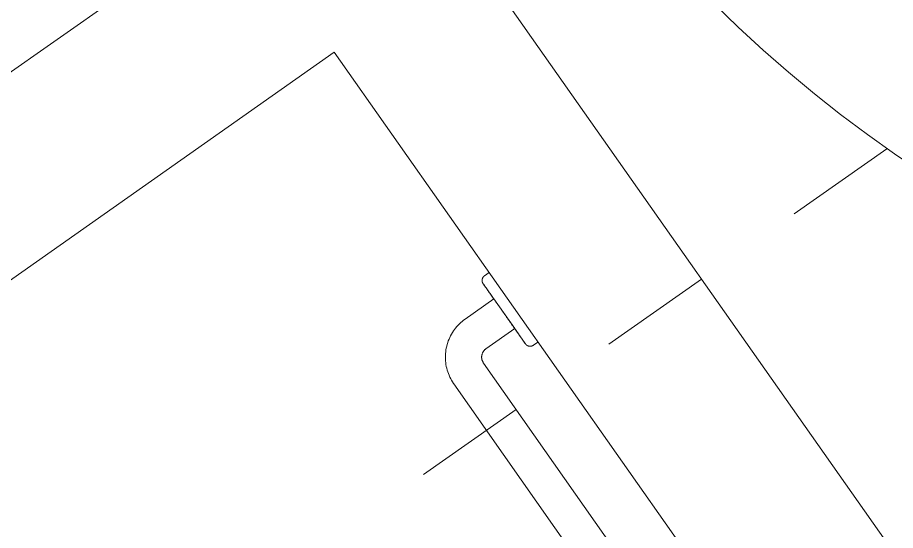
# Model space of a CAD drawing. Extents: x 274235 to 276654, y 142848 to 144425.
# Drawn here: x 276116.463 to 276117.237, y 143073.807 to 143074.26 of the extents above; entities that cross this region are included whole.
import ezdxf

# ---------------------------------------------------------------- set-up
doc = ezdxf.new("R2010")
doc.units = 0
doc.header["$LTSCALE"] = 1.5
doc.linetypes.add('ACM-G-CENTER', pattern=[50.800000000000004, 31.75, -6.350000000000001, 6.350000000000001, -6.350000000000001])
doc.linetypes.add('Hidden 1_32_', pattern=[1.3890625, 0.7937500000000002, -0.5953125])
doc.layers.get('0').update_dxf_attribs({"linetype": 'CONTINUOUS', "lineweight": 0})
for name, color, linetype, lineweight in [('_ACM-A-DETL', 7, 'CONTINUOUS', 5), ('_ACM-A-DOOR', 1, 'CONTINUOUS', 5), ('_ACM-A-EQPM', 3, 'CONTINUOUS', 5), ('_ACM-A-GRID', 3, 'CONTINUOUS', 5), ('_ACM-A-WALL-FULL', 6, 'CONTINUOUS', 13)]:
    doc.layers.add(name, color=color, linetype=linetype, lineweight=lineweight)

# ---------------------------------------------------------------- blocks, each defined once
blk = doc.blocks.new('ACM_Door-Regular-Single - 1323_1200_ S-2217205-F5_Working')
at = {"layer": '_ACM-A-DOOR'}
blk.add_arc((579.9999999999928, -20.00000000000006), 1200.000000000001, 180.0000000000001, 269.9999999999997, dxfattribs=at)
blk = doc.blocks.new('GRAB_RAIL_horiz - FIRT-003-V174-F5_Working')
at = {"layer": '_ACM-A-EQPM'}
for p, q in [((-37.49999999980955, 1.2128111848142e-09), (-37.49999999974025, -4.999999998803378)), ((37.50000000015607, -4.999999998768726), (37.50000000015607, 1.247462932951748e-09)), ((412.5000000001921, 1.247462932951748e-09), (412.5000000001921, -4.999999998768726)), ((487.5000000001577, -4.999999998803378), (487.5000000000884, 1.2128111848142e-09)), ((-15.99999999985776, -9.999999998784915), (-15.99999999985776, -40.99999999882984)), ((-15.4548132206374, -10.00000000002123), (-16.00000000001233, -10.00000000002123)), ((15.99999999998771, -10.00000000002123), (-16.00000000001233, -10.00000000002123)), ((15.99999999998771, -10.00000000002123), (15.4548132206128, -10.00000000002123)), ((16.00000000020427, -40.99999999882984), (16.00000000013497, -9.999999998819566)), ((434.0000000002132, -9.999999998784915), (434.0000000002132, -40.9999999987952)), ((466.0000000000001, -10.00000000002015), (434, -10.00000000002015)), ((434.5451867793749, -10.00000000002015), (434, -10.00000000002015)), ((466.0000000000001, -10.00000000002015), (465.4548132206252, -10.00000000002015)), ((466.0000000002059, -40.9999999987952), (466.0000000002059, -9.999999998750264)), ((266.4951725673704, -49.99999999877582), (25.00000000015025, -49.99999999881047)), ((367.6858674945753, -49.99999999877582), (286.1602540391705, -49.99999999877582)), ((425.0000000001979, -49.99999999881047), (387.3141325079385, -49.99999999881047)), ((25.00000000015025, -81.9999999988032), (268.9505528834763, -81.9999999988032)), ((286.0494471030739, -81.99999999883785), (364.4603679305346, -81.99999999876854)), ((389.643216585222, -81.9999999988032), (425.0000000001979, -81.99999999883785))]:
    blk.add_line(p, q, dxfattribs=at)
at = {"layer": '_ACM-A-EQPM', "flags": 128}
for points in [[(-32.49999999979337, -9.999999998819566), (-32.69994667070096, -9.9960005320625), (-32.89957346965821, -9.984008530305891), (-33.09856103617458, -9.96404317807428), (-33.29659103281774, -9.936136415651163), (-33.49334665376264, -9.900332888002323), (-33.68851313195446, -9.856689873046708), (-33.88177824259856, -9.805277190314428), (-34.07283280290795, -9.746177089229514), (-34.26137116623723, -9.679484117190714), (-34.44709171136528, -9.605304968836391), (-34.62969732512484, -9.523758314934184), (-34.80889587754719, -9.434974612697351), (-34.9844006889678, -9.339095897181233), (-35.15593098936989, -9.236275553829183), (-35.32321236670869, -9.126678073346103), (-35.4859772066422, -9.010478788206546), (-35.64396511992582, -8.887863592564646), (-35.79692335968866, -8.759028644491627), (-35.9446072253344, -8.624180052516113), (-36.08678045424458, -8.483533545531555), (-36.2232155996906, -8.337314128011348), (-36.35369439426122, -8.185755719734606), (-36.47800809991459, -8.02910078199775), (-36.59595784132798, -7.86759992916841), (-36.70735492379299, -7.701511528111223), (-36.81202113600248, -7.531101284965735), (-36.90978903419491, -7.35664181965758), (-37.00050221063611, -7.178412230187405), (-37.08401554366628, -6.996697645831228), (-37.16019542965878, -6.811788771192733), (-37.22891999702934, -6.623981420968903), (-37.29007930125609, -6.433576046953658), (-37.34357550035602, -6.240877257036937), (-37.38932301199602, -6.046193328243681), (-37.42724864967422, -5.849835713258289), (-37.45729174074386, -5.652118542444351), (-37.47940422246793, -5.453358121117072), (-37.4935507196391, -5.253872423454505), (-37.49970860099275, -5.053980584121746), (-37.49999999974025, -4.999999998803378)], [(37.50000000015607, -4.999999998768726), (37.49600053350296, -5.199946669710971), (37.4840085316424, -5.399573468633571), (37.46404317944543, -5.598561035253897), (37.43613641702232, -5.796591031862408), (37.40033288940813, -5.993346652772653), (37.35668987441786, -6.188513130929823), (37.30527719172024, -6.381778241608572), (37.24617709063532, -6.572832801848654), (37.17948411852722, -6.761371165177934), (37.10530497013824, -6.947091710340646), (37.02375831627069, -7.129697324100198), (36.93497461403386, -7.308895876487895), (36.83909589858704, -7.484400687977814), (36.73627555526964, -7.655930988379897), (36.62667807475191, -7.823212365753353), (36.51047878961236, -7.985977205582913), (36.3878635938665, -8.143965118901178), (36.25902864586278, -8.296923358664026), (36.12418005385262, -8.444607224344418), (35.98353354686806, -8.586780453289249), (35.83731412938251, -8.723215598665957), (35.68575572120972, -8.853694393271235), (35.52910078340356, -8.978008098993906), (35.36759993057422, -9.095957840303345), (35.20151152955168, -9.207354922803006), (35.03110128640619, -9.31202113497784), (34.85664182106338, -9.409789033239576), (34.67841223152391, -9.50050220968078), (34.49669764720238, -9.584015542676298), (34.31178877256389, -9.660195428634143), (34.12398142237471, -9.728919996074001), (33.93357604835946, -9.790079300231445), (33.74087725844274, -9.843575499366034), (33.54619332961484, -9.889323010971385), (33.34983571462944, -9.927248648753539), (33.15211854385016, -9.957291739753874), (32.95335812245357, -9.979404221443293), (32.75387242486031, -9.993550718683764), (32.5539805854236, -9.999708599968107), (32.50000000020918, -9.999999998784915)], [(417.5000000002083, -9.999999998750264), (417.3000533293007, -9.99600053209715), (417.1004265303434, -9.984008530305891), (416.9014389637578, -9.964043178108932), (416.7034089671146, -9.936136415651163), (416.506653346239, -9.900332888002323), (416.3114868681165, -9.856689873046708), (416.1182217574031, -9.805277190383732), (415.9271671970937, -9.746177089194862), (415.7386288338337, -9.679484117156063), (415.5529082887057, -9.605304968836391), (415.3703026748768, -9.523758314899533), (415.1911041225238, -9.434974612697351), (415.0155993110338, -9.339095897146581), (414.8440690105625, -9.236275553898485), (414.6767876332237, -9.126678073311451), (414.5140227934288, -9.010478788171895), (414.3560348800758, -8.887863592564646), (414.2030766403823, -8.759028644491627), (414.0553927746673, -8.624180052481462), (413.9132195456878, -8.483533545496902), (413.7767844003803, -8.337314127976697), (413.6463056057405, -8.18575571976926), (413.5219919000178, -8.029100782067053), (413.404042158743, -7.86759992916841), (413.2926450761394, -7.701511528145875), (413.1879788639991, -7.531101284931083), (413.0902109657374, -7.356641819692232), (412.9994977892962, -7.178412230187405), (412.9159844563354, -6.996697645796575), (412.8398045704122, -6.811788771192733), (412.7710800029723, -6.623981420968903), (412.7099206987456, -6.433576046953658), (412.6564244996457, -6.240877257036937), (412.6106769880749, -6.046193328243681), (412.5727513502581, -5.849835713292942), (412.5427082592578, -5.652118542444351), (412.5205957775337, -5.453358121082419), (412.5064492802932, -5.253872423454505), (412.5002913990782, -5.053980584087094), (412.5000000001921, -4.999999998768726)], [(487.5000000001577, -4.999999998803378), (487.4960005334353, -5.199946669745623), (487.4840085317134, -5.399573468633571), (487.4640431794471, -5.598561035253897), (487.436136417024, -5.796591031862408), (487.4003328894098, -5.993346652772653), (487.3566898744888, -6.188513130895172), (487.3052771917219, -6.381778241608572), (487.2461770905677, -6.572832801848654), (487.1794841185289, -6.761371165143283), (487.1053049702092, -6.947091710305995), (487.0237583162723, -7.12969732413485), (486.9349746141048, -7.308895876487895), (486.8390958985194, -7.484400688012466), (486.736275555202, -7.655930988414548), (486.6266780746843, -7.823212365753353), (486.5104787895447, -7.985977205617565), (486.3878635939375, -8.143965118901178), (486.2590286459338, -8.296923358664026), (486.1241800539236, -8.444607224309767), (485.983533546939, -8.586780453289249), (485.8373141293148, -8.723215598631304), (485.6857557211421, -8.853694393271235), (485.5291007833359, -8.978008099028557), (485.3675999305066, -9.095957840337997), (485.201511529484, -9.207354922837657), (485.0311012863385, -9.312021135012492), (484.8566418209957, -9.409789033204925), (484.6784122315948, -9.50050220968078), (484.496697647204, -9.584015542641646), (484.3117887724962, -9.660195428634143), (484.1239814223071, -9.72891999603935), (483.9335760482918, -9.790079300231445), (483.7408772584444, -9.843575499366034), (483.5461933296858, -9.889323010971385), (483.3498357147004, -9.927248648718887), (483.1521185438518, -9.957291739753874), (482.9533581225245, -9.979404221512596), (482.7538724247927, -9.993550718683764), (482.5539805854253, -9.999708599933456), (482.5000000001415, -9.999999998784915)], [(-15.84316832566146, -9.999999998784915), (-16.96526569228408, -9.999999998784915), (-18.06022225293163, -9.999999998784915), (-19.12628631058979, -9.999999998784915), (-20.16175239021104, -9.999999998819566), (-21.16496396691619, -9.999999998819566), (-22.13431611629858, -9.999999998784915), (-23.06825808156427, -9.999999998784915), (-23.96529575487439, -9.999999998819566), (-24.82399406734548, -9.999999998819566), (-25.64297928479719, -9.999999998819566), (-26.42094120550464, -9.999999998784915), (-27.15663525656, -9.999999998750264), (-27.84888448433813, -9.999999998819566), (-28.49658143761117, -9.999999998819566), (-29.09868993956971, -9.999999998819566), (-29.65424674500791, -9.999999998819566), (-30.16236308156404, -9.999999998784915), (-30.62222607155091, -9.999999998784915), (-31.03310003215884, -9.999999998784915), (-31.39432765271413, -9.999999998819566), (-31.7053310461517, -9.999999998784915), (-31.96561267338511, -9.999999998784915), (-32.17475613932657, -9.999999998784915), (-32.33242685896276, -9.999999998750264), (-32.43837259286302, -9.999999998784915), (-32.49242385045636, -9.999999998750264), (-32.49999999979337, -9.999999998819566)], [(-32.49999999979337, -9.999999998819566), (-32.47400346627091, -9.999999998819566), (-32.39605545459308, -9.999999998784915), (-32.26628066503563, -9.999999998750264), (-32.08488670952793, -9.999999998784915), (-31.85216377961988, -9.999999998784915), (-31.56848418249501, -9.999999998819566), (-31.23430174489113, -9.999999998819566), (-30.85015108742337, -9.999999998784915), (-30.41664676930978, -9.999999998784915), (-29.93448230488539, -9.999999998784915), (-29.40442905439977, -9.999999998784915), (-28.82733499006827, -9.999999998784915), (-28.20412333931745, -9.999999998784915), (-27.53579110771971, -9.999999998784915), (-26.8234074843891, -9.999999998784915), (-26.06811213108595, -9.999999998819566), (-25.27111335925765, -9.999999998784915), (-24.43368619688699, -9.999999998784915), (-23.55717034889021, -9.999999998784915), (-22.64296805355989, -9.999999998819566), (-21.69254183962657, -9.999999998784915), (-20.70741218629555, -9.999999998819566), (-19.68915509069411, -9.999999998819566), (-18.6393995471648, -9.999999998784915), (-17.55982494048367, -9.999999998784915), (-16.45215835986474, -9.999999998784915), (-15.31817183541371, -9.999999998784915), (-14.15967950382292, -9.999999998784915), (-12.97853470552509, -9.999999998819566), (-11.77662702030557, -9.999999998784915), (-10.55587924407591, -9.999999998784915), (-9.318244312838216, -9.999999998750264), (-8.06570217848348, -9.999999998784915), (-6.800256641275337, -9.999999998819566), (-5.523932144078208, -9.999999998784915), (-4.238770533804927, -9.999999998784915), (-2.946827794865749, -9.999999998784915), (-1.650170760163019, -9.999999998784915), (-0.3508738042055484, -9.999999998784915), (0.9489844750041811, -9.999999998784915), (2.247324581428984, -9.999999998819566), (3.542069447980612, -9.999999998819566), (4.831147759067972, -9.999999998784915), (6.112497264135891, -9.999999998784915), (7.384068077689699, -9.999999998784915), (8.643825957419905, -9.999999998784915), (9.889755559664627, -9.999999998819566), (11.11986366257661, -9.999999998784915), (12.33218235581662, -9.999999998784915), (13.52477218797176, -9.999999998784915), (14.69572526975808, -9.999999998819566), (15.84316832607728, -9.999999998784915), (16.96526569269991, -9.999999998784915), (18.06022225334746, -9.999999998784915), (19.12628631100561, -9.999999998784915), (20.16175239062686, -9.999999998784915), (21.16496396733201, -9.999999998750264), (22.1343161167144, -9.999999998784915), (23.06825808198009, -9.999999998784915), (23.96529575529021, -9.999999998784915), (24.823994067692, -9.999999998784915), (25.6429792850744, -9.999999998784915), (26.42094120592046, -9.999999998819566), (27.15663525690652, -9.999999998784915), (27.84888448468464, -9.999999998750264), (28.49658143802699, -9.999999998784915), (29.09868993998553, -9.999999998784915), (29.65424674542373, -9.999999998750264), (30.16236308197986, -9.999999998784915), (30.62222607182812, -9.999999998819566), (31.03310003257466, -9.999999998784915), (31.39432765312995, -9.999999998750264), (31.70533104656752, -9.999999998784915), (31.96561267380093, -9.999999998784915), (32.17475613974239, -9.999999998819566), (32.33242685930927, -9.999999998784915), (32.43837259327884, -9.999999998784915), (32.49242385080288, -9.999999998784915), (32.50000000020918, -9.999999998784915)], [(32.50000000020918, -9.999999998784915), (32.47400346661743, -9.999999998784915), (32.3960554550089, -9.999999998784915), (32.26628066538215, -9.999999998784915), (32.08488670994375, -9.999999998784915), (31.8521637800357, -9.999999998784915), (31.56848418291084, -9.999999998784915), (31.23430174530695, -9.999999998784915), (30.85015108783919, -9.999999998784915), (30.4166467697256, -9.999999998750264), (29.93448230530121, -9.999999998784915), (29.40442905481559, -9.999999998819566), (28.82733499048409, -9.999999998819566), (28.20412333973327, -9.999999998750264), (27.53579110813553, -9.999999998819566), (26.82340748480492, -9.999999998784915), (26.06811213143246, -9.999999998750264), (25.27111335953487, -9.999999998784915), (24.43368619723351, -9.999999998784915), (23.55717034923673, -9.999999998819566), (22.64296805397571, -9.999999998784915), (21.6925418400424, -9.999999998819566), (20.70741218664207, -9.999999998750264), (19.68915509110994, -9.999999998784915), (18.63939954751131, -9.999999998819566), (17.55982494089949, -9.999999998819566), (16.45215836028056, -9.999999998750264), (15.31817183582953, -9.999999998819566)], [(434.1568316744095, -9.999999998784915), (433.0347343076483, -9.999999998819566), (431.9397777471393, -9.999999998784915), (430.8737136894119, -9.999999998819566), (429.8382476097906, -9.999999998819566), (428.8350360330855, -9.999999998784915), (427.8656838837724, -9.999999998784915), (426.9317419185067, -9.999999998784915), (426.0347042451966, -9.999999998784915), (425.1760059326562, -9.999999998784915), (424.3570207152738, -9.999999998750264), (423.5790587944277, -9.999999998819566), (422.8433647434417, -9.999999998819566), (422.1511155157328, -9.999999998784915), (421.5034185623905, -9.999999998819566), (420.901310060432, -9.999999998819566), (420.3457532549937, -9.999999998784915), (419.8376369184376, -9.999999998819566), (419.3777739285201, -9.999999998784915), (418.9668999679121, -9.999999998784915), (418.6056723472875, -9.999999998819566), (418.2946689537807, -9.999999998784915), (418.0343873266165, -9.999999998819566), (417.8252438607444, -9.999999998784915), (417.6675731409696, -9.999999998784915), (417.5616274071386, -9.999999998750264), (417.5075761495453, -9.999999998784915), (417.5000000002083, -9.999999998750264)], [(417.5000000002083, -9.999999998750264), (417.5259965337307, -9.999999998784915), (417.6039445454086, -9.999999998750264), (417.733719334966, -9.999999998784915), (417.915113290543, -9.999999998784915), (418.1478362203817, -9.999999998750264), (418.4315158175759, -9.999999998784915), (418.7656982551105, -9.999999998784915), (419.149848912509, -9.999999998784915), (419.5833532306919, -9.999999998784915), (420.0655176951856, -9.999999998784915), (420.5955709455326, -9.999999998819566), (421.1726650098641, -9.999999998819566), (421.7958766606842, -9.999999998819566), (422.4642088922126, -9.999999998784915), (423.1765925156819, -9.999999998784915), (423.931887868985, -9.999999998819566), (424.7288866408133, -9.999999998784915), (425.5663138031147, -9.999999998784915), (426.4428296511114, -9.999999998819566), (427.3570319464417, -9.999999998750264), (428.3074581603058, -9.999999998784915), (429.2925878137754, -9.999999998784915), (430.3108449093768, -9.999999998784915), (431.3606004528369, -9.999999998819566), (432.4401750594487, -9.999999998819566), (433.5478416401369, -9.999999998784915), (434.681828164588, -9.999999998819566), (435.840320496248, -9.999999998819566), (437.0214652945459, -9.999999998784915), (438.2233729796961, -9.999999998819566), (439.4441207559257, -9.999999998819566), (440.6817556870942, -9.999999998819566), (441.9342978214489, -9.999999998784915), (443.1997433587263, -9.999999998750264), (444.4760678559234, -9.999999998819566), (445.7612294661967, -9.999999998819566), (447.0531722050666, -9.999999998819566), (448.3498292399079, -9.999999998784915), (449.6491261957961, -9.999999998819566), (450.9489844749365, -9.99999999885422), (452.2473245814306, -9.999999998784915), (453.5420694479823, -9.999999998750264), (454.8311477590003, -9.999999998784915), (456.1124972642069, -9.999999998750264), (457.3840680776914, -9.999999998819566), (458.6438259574909, -9.999999998784915), (459.889755559597, -9.999999998784915), (461.1198636625783, -9.999999998819566), (462.332182355749, -9.999999998784915), (463.5247721879734, -9.999999998784915), (464.6957252697597, -9.999999998750264), (465.8431683260096, -9.999999998784915), (466.9652656927016, -9.999999998819566), (468.0602222533491, -9.999999998819566), (469.126286310938, -9.999999998819566), (470.1617523905592, -9.999999998819566), (471.1649639672644, -9.999999998784915), (472.1343161166467, -9.999999998784915), (473.0682580819125, -9.999999998784915), (473.9652957552225, -9.999999998784915), (474.8239940676937, -9.999999998784915), (475.6429792851454, -9.999999998784915), (476.4209412059221, -9.999999998819566), (477.1566352569775, -9.999999998784915), (477.848884484617, -9.999999998784915), (478.4965814379593, -9.999999998819566), (479.0986899399179, -9.999999998819566), (479.6542467453561, -9.999999998784915), (480.1623630820508, -9.999999998784915), (480.6222260718991, -9.999999998750264), (481.033100032507, -9.999999998784915), (481.3943276530623, -9.999999998784915), (481.7053310465692, -9.999999998750264), (481.9656126737333, -9.999999998819566), (482.1747561396747, -9.999999998784915), (482.3324268593802, -9.999999998784915), (482.4383725932805, -9.999999998750264), (482.4924238508738, -9.999999998784915), (482.5000000001415, -9.999999998784915)], [(482.5000000001415, -9.999999998784915), (482.4740034666884, -9.999999998784915), (482.3960554550106, -9.999999998819566), (482.2662806654531, -9.999999998784915), (482.0848867098761, -9.999999998819566), (481.8521637800374, -9.999999998750264), (481.5684841828432, -9.999999998784915), (481.2343017452393, -9.999999998784915), (480.8501510879101, -9.999999998784915), (480.416646769658, -9.999999998784915), (479.9344823052336, -9.999999998784915), (479.4044290548172, -9.999999998819566), (478.8273349904857, -9.999999998819566), (478.2041233396656, -9.999999998784915), (477.5357911081372, -9.999999998750264), (476.8234074847373, -9.999999998784915), (476.0681121313648, -9.999999998784915), (475.2711133596058, -9.999999998750264), (474.4336861972351, -9.999999998819566), (473.5571703492384, -9.999999998784915), (472.6429680539081, -9.999999998784915), (471.692541840044, -9.999999998750264), (470.7074121865744, -9.999999998784915), (469.6891550910423, -9.999999998784915), (468.639399547513, -9.999999998784915), (467.5598249409011, -9.999999998819566), (466.4521583602129, -9.999999998784915), (465.3181718358312, -9.999999998819566)], [(-15.99999999985776, -40.99999999882984), (-15.96720437288641, -42.63956270048002), (-15.86886995818422, -44.2765024514998), (-15.7051540698365, -45.9082004976548), (-15.47631861823029, -47.53204646994855), (-15.18272969132268, -49.14544256140562), (-14.82485696874901, -50.74580768226669), (-14.40327297057302, -52.33058158992253), (-13.91865214123318, -53.89722898405753), (-13.37176977062591, -55.4432435630527), (-12.76350075398877, -56.96615203343545), (-12.09481819183129, -58.46351806648554), (-11.3667918337942, -59.93294619600229), (-10.58058636657588, -61.37208565040674), (-9.73745955133163, -62.7786341135652), (-8.83876021110009, -64.1503414079929), (-7.885926073108203, -65.48501309465074), (-6.880481468588187, -66.78051398354864), (-5.82403489454191, -68.03477154961092), (-4.718276440224872, -69.24577924832874), (-3.564975083062382, -70.41159972565556), (-2.365975859334321, -71.53036791760597), (-1.123196911984815, -72.60029403363261), (0.1613735777900729, -73.61966642028129), (1.485680571226294, -74.58685429916423), (2.847605459611077, -75.5003103759248), (4.244969453639714, -76.3585733157931), (5.675537069034909, -77.16027008105421), (7.137019702815087, -77.9041181280384), (8.627079294528812, -78.58892745840068), (10.14333206663377, -79.21360252344212), (11.68335233819889, -79.77714397624105), (13.24467640527637, -80.27865027062317), (14.82480648239944, -80.71731910360995), (16.42121469855265, -81.09244869864214), (18.0313471412388, -81.40343892833107), (19.65262794198934, -81.6497922746239), (21.28246339715024, -81.83111462482366), (22.91824611791399, -81.94711590176586), (24.55735920079605, -81.99761052822123), (25.00000000015025, -81.9999999988032)], [(25.00000000015025, -49.99999999881047), (24.64009599251658, -49.99280095873092), (24.28076775444897, -49.97121535552051), (23.92259013460862, -49.93527772148282), (23.56613614060934, -49.88504554916972), (23.21197602303328, -49.82059919938101), (22.860676362288, -49.74204177243319), (22.51279916308704, -49.64949894356359), (22.16890095468261, -49.54311876153452), (21.82953190066219, -49.42307141192705), (21.49523491941782, -49.28954894481303), (21.16654481459518, -49.14276496774055), (20.84398742030426, -48.98295430379049), (20.52807875956696, -48.81037261588227), (20.21932421891252, -48.62529599795253), (19.91821773960564, -48.42802053300675), (19.62524102793322, -48.21886181974169), (19.340862783995, -47.99815446756548), (19.06553795239415, -47.76625156105484), (18.7997069942041, -47.52352409544346), (18.54379518208262, -47.27036038293363), (18.29821192047384, -47.00716543135568), (18.06335009006652, -46.7343602965615), (17.83958541983502, -46.45238140858665), (17.62727588541566, -46.16167987345225), (17.42676113693706, -45.86272075164634), (17.23836195498771, -45.55598231387358), (17.06237973825518, -45.24195527632583), (16.89909602061944, -44.92114201526565), (16.74877202116513, -44.59405576345225), (16.61164822642022, -44.26121978910296), (16.48794400516708, -43.92316655874165), (16.37785725755894, -43.58043688549342), (16.28156409916519, -43.23357906362253), (16.19921857821319, -42.88314799184318), (16.13095243025382, -42.52970428488334), (16.07687486650866, -42.17381337745983), (16.03707239936375, -41.81604461896677), (16.01160870445565, -41.45697036317415), (16.00052451810225, -41.09716505231281), (16.00000000020427, -40.99999999882984)], [(425.0000000001979, -81.99999999883785), (426.6395627018481, -81.9672043718665), (428.2765024528679, -81.86886995719897), (429.9082004990229, -81.7051540688166), (431.5320464713859, -81.47631861717574), (433.1454425627737, -81.18272969026812), (434.7458076836694, -80.8248569677291), (436.3305815913253, -80.40327296955311), (437.8972289854602, -79.91865214017862), (439.4432435644554, -79.37176976957134), (440.9661520348382, -78.76350075289956), (442.4635180678189, -78.09481819077673), (443.9329461973357, -77.36679183270499), (445.3720856517748, -76.58058636559063), (446.778634114864, -75.73745955034637), (448.150341409361, -74.83876021011484), (449.4850130960535, -73.88592607205365), (450.7805139848821, -72.88048146760293), (452.034771550979, -71.8240348935913), (453.2457792497315, -70.71827643917031), (454.4115997270583, -69.56497508200782), (455.5303679189394, -68.36597585831441), (456.60029403507, -67.12319691093026), (457.6196664217186, -65.83862642115537), (458.5868543005323, -64.5143194277538), (459.5003103772582, -63.15239453940367), (460.3585733171265, -61.75503054534038), (461.1602700824569, -60.32446292991054), (461.9041181294411, -58.86298029616501), (462.5889274598034, -57.37292070441663), (463.2136025248449, -55.85666793238097), (463.7771439776438, -54.3166476607812), (464.2786502720259, -52.75532359370373), (464.7173191049781, -51.17519351654601), (465.0924487000102, -49.57878530028884), (465.4034389297338, -47.96865285767199), (465.6497922760613, -46.34737205706006), (465.8311146262264, -44.71753660182986), (465.9471159031686, -43.08175388106611), (465.9976105295893, -41.44264079818404), (466.0000000002059, -40.9999999987952)], [(434.0000000002132, -40.9999999987952), (433.992800960099, -41.35990400646352), (433.9712153568886, -41.71923224449647), (433.9352777228509, -42.07740986440613), (433.8850455505724, -42.4338638583361), (433.8205992007144, -42.78802397594682), (433.7420417738012, -43.13932363658814), (433.649498945001, -43.4872008358584), (433.5431187629372, -43.83109904433213), (433.4230714132951, -44.17046809824861), (433.2895489461811, -44.50476507956228), (433.1427649691779, -44.83345518435026), (432.9829543051932, -45.15601257867583), (432.8103726172503, -45.47192123934383), (432.6252959993206, -45.78067578006758), (432.4280205343748, -46.0817822593398), (432.2188618211098, -46.37475897104687), (431.9981544688642, -46.65913721498509), (431.7662515624576, -46.93446204651664), (431.5235240968115, -47.20029300477599), (431.2703603843364, -47.45620481686283), (431.007165432793, -47.70178807854091), (430.7343602979989, -47.93664990887892), (430.4523814099201, -48.16041457914508), (430.161679874855, -48.37272411346049), (429.8627207530144, -48.57323886204303), (429.5559823152416, -48.76163804399239), (429.2419552777632, -48.93762026075956), (428.921142016703, -49.10090397839531), (428.5940557647857, -49.25122797774566), (428.2612197904364, -49.38835177252522), (427.9231665601097, -49.51205599384766), (427.5804368868962, -49.62214274135186), (427.2335790650599, -49.71843589984956), (426.8831479932113, -49.80078142066295), (426.5297042862514, -49.86904756865697), (426.1738133788626, -49.92312513247143), (425.8160446204042, -49.96292759961634), (425.4569703645422, -49.9883912945591), (425.0971650536809, -49.99947548084319), (425.0000000001979, -49.99999999881047)]]:
    blk.add_lwpolyline(points, dxfattribs=at)
blk = doc.blocks.new('5f0512')
at = {"layer": '_ACM-A-DETL', "linetype": 'Hidden 1_32_'}
blk.add_arc((-129126.9536411413, -64761.59144460852), 29999.99999999997, 279.9453333635652, 350.0510387107539, dxfattribs=at)
at = {"layer": '_ACM-A-GRID', "linetype": 'ACM-G-CENTER'}
blk.add_line((-159431.5794705858, -116924.1770981264), (-105974.3069626391, -63466.90459016978), dxfattribs=at)
at = {"layer": '_ACM-A-WALL-FULL', "lineweight": 18}
for p, q in [((-125419.7433328913, -82205.23417910526), (-128813.855882584, -85599.34672879742)), ((-124712.6365517043, -83053.76231652929), (-125384.3879938315, -82382.01087440178)), ((-126232.9161309202, -83230.53901149007), (-125490.4540110095, -82488.07689157967)), ((-125490.4540110095, -82488.07689157967), (-125115.3896288878, -82863.14127370156))]:
    blk.add_line(p, q, dxfattribs=at)
at = {"layer": '_ACM-A-DOOR', "rotation": 44.99999999999364}
blk.add_blockref('ACM_Door-Regular-Single - 1323_1200_ S-2217205-F5_Working', (-124907.0909165309, -81798.64777992305), dxfattribs=at)
at = {"layer": '_ACM-A-EQPM', "rotation": 314.9999999999976}
blk.add_blockref('GRAB_RAIL_horiz - FIRT-003-V174-F5_Working', (-125295.9996462199, -82682.53125637083), dxfattribs=at)

msp = doc.modelspace()

# ---------------------------------------------------------------- block references
at = {"xscale": 0.0009999999999999994, "yscale": 0.001, "zscale": 0.001, "rotation": 350.1075696352769}
msp.add_blockref('5f0512', (276254.5380815538, 143133.931731411), dxfattribs=at)

doc.saveas('drawing.dxf')
